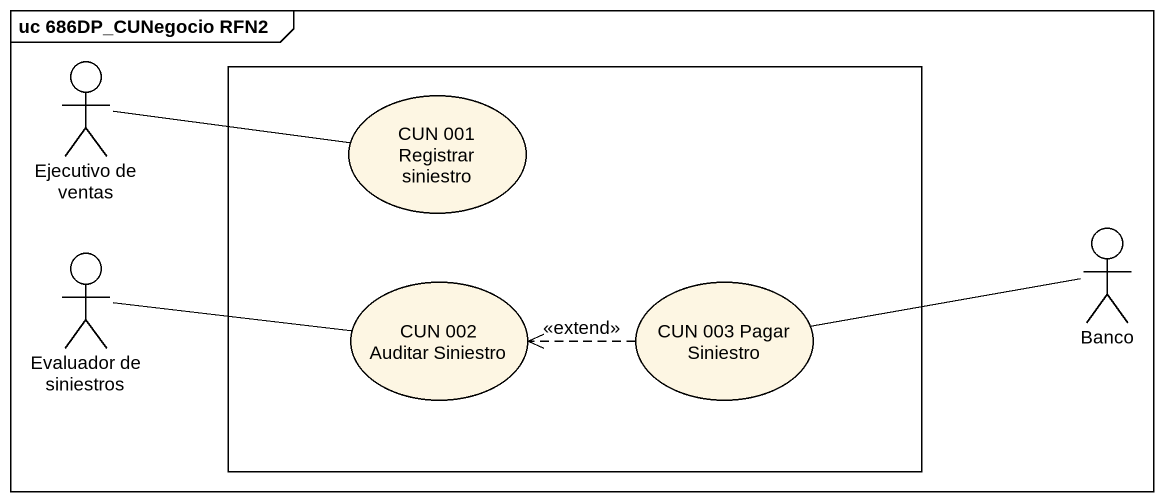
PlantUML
@startuml
mainframe uc 686DP_CUNegocio RFN2
actor "Ejecutivo de ventas" as Ejecutivo_de_ventas
rectangle " " as rectangle1 {
  usecase "CUN 001 Registrar siniestro" as CUN_001_Registrar_siniestro
  usecase "CUN 002 Auditar Siniestro" as CUN_002_Auditar_Siniestro
  usecase "CUN 003 Pagar Siniestro" as CUN_003_Pagar_Siniestro
}
actor "Evaluador de siniestros" as Evaluador_de_siniestros
actor Banco
Ejecutivo_de_ventas -right- CUN_001_Registrar_siniestro
Evaluador_de_siniestros -right- CUN_002_Auditar_Siniestro
CUN_003_Pagar_Siniestro -right- Banco
CUN_003_Pagar_Siniestro .left.> CUN_002_Auditar_Siniestro : <<extend>>
@enduml
